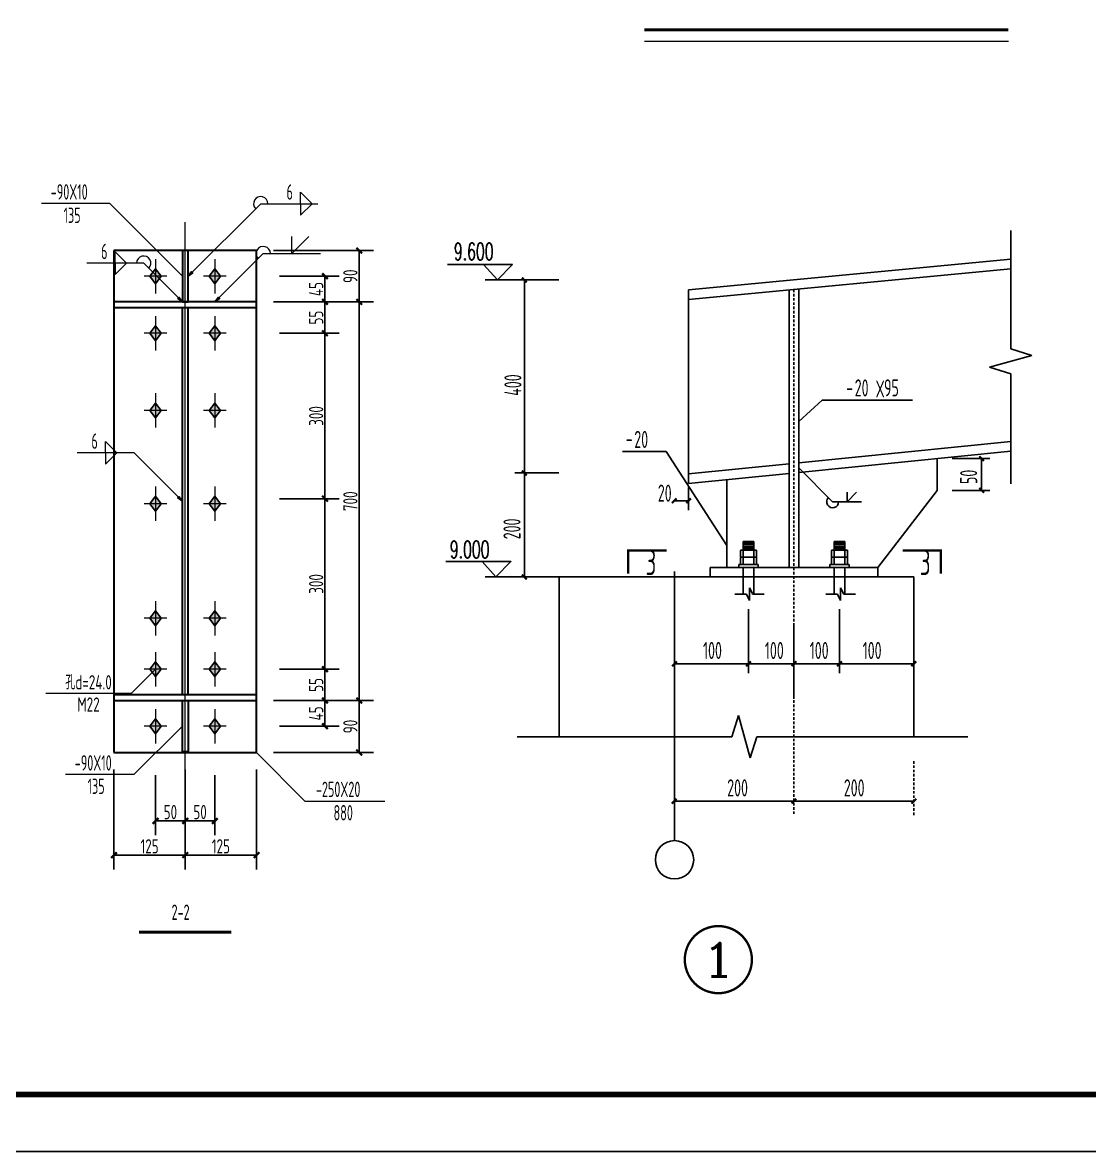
# Model space of a CAD drawing. Extents: x 2025205 to 2402328, y -557483 to 329036.
# Drawn here: x 2102917 to 2121620, y -299346 to -279555 of the extents above; entities that cross this region are included whole.
import ezdxf
from ezdxf.enums import TextEntityAlignment as Align

# ---------------------------------------------------------------- set-up
doc = ezdxf.new("R2010")
doc.units = 0
doc.header["$LTSCALE"] = 1500
doc.header["$MEASUREMENT"] = 0
for name, pattern in [('3', [5, 3, -2]), ('DOTE', [2.42, 2, -0.2, 0.02, -0.2]), ('线型6', [8.75, 5, -1.25, 1.25, -1.25])]:
    doc.linetypes.add(name, pattern=pattern)
for name, color, linetype in [('10', 7, 'Continuous'), ('11', 3, 'Continuous'), ('DOTE', 252, 'DOTE'), ('OTHER', 7, 'Continuous'), ('PUB_TITLE', 4, 'Continuous'), ('STAIR', 2, 'Continuous'), ('尺寸标注', 253, 'Continuous'), ('焊缝标注', 253, 'Continuous'), ('立面剖面号', 7, 'Continuous'), ('螺栓孔标注', 253, 'Continuous'), ('轴线__点划线', 253, '3'), ('钢板标注', 253, 'Continuous')]:
    doc.layers.add(name, color=color, linetype=linetype)
doc.layers.add('20', color=2, linetype='Continuous', lineweight=35)
doc.styles.add('COMP', font='complex', dxfattribs={"bigfont": 'hztxt'})
doc.styles.add('DIM_FONT', font='SIMPLEX.shx', dxfattribs={"width": 0.8})
doc.styles.add('FromPkpm', font='Pkpmeng', dxfattribs={"width": 0.7, "bigfont": 'hztxt'})
doc.styles.get("Standard").update_dxf_attribs({"font": 'TSSDENG', "width": 0.7, "bigfont": 'TSSDCHN'})
doc.dimstyles.new('Pkpm_1.00', dxfattribs={"dimtxt": 250, "dimasz": 100, "dimexe": 250, "dimexo": 0.0625, "dimgap": 30, "dimtad": 1, "dimdec": 0, "dimrnd": 5, "dimzin": 0, "dimdsep": 46, "dimtxsty": 'FromPkpm', "dimblk1": 'ARCHTICK', "dimblk2": 'ARCHTICK', "dimsah": 1, "dimcen": 0.09, "dimadec": 0, "dimazin": 0, "dimtfac": 1, "dimtdec": 0, "dimtix": 1, "dimtmove": 2, "dimatfit": 1, "dimfxl": 1, "dimtolj": 1, "dimtzin": 0, "dimarcsym": 0})

# ---------------------------------------------------------------- blocks, each defined once
blk = doc.blocks.new('_ArchTick')
at = {"color": 0, "linetype": 'ByBlock', "const_width": 0.4}
blk.add_lwpolyline([(-0.5, -0.5), (0.5, 0.5)], dxfattribs=at)
blk = doc.blocks.new('*D154')
at = {"layer": 'Defpoints', "color": 0, "linetype": 'Continuous', "transparency": 16777216}
for p in [(2107018, -284002), (2108218, -284002), (2107018, -284452)]:
    blk.add_point(p, dxfattribs=at)
at = {"layer": '尺寸标注', "color": 0, "linetype": 'Continuous', "lineweight": -2, "transparency": 16777216}
for p, q in [((2107418, -284002), (2108468, -284002)), ((2108218, -284452), (2108218, -284002)), ((2107418, -284452), (2108468, -284452))]:
    blk.add_line(p, q, dxfattribs=at)
at = {"layer": '尺寸标注', "color": 0, "linetype": 'Continuous', "lineweight": -2, "transparency": 16777216, "xscale": 100, "yscale": 100, "zscale": 100}
for p, rotation in [((2108218, -284002), 90), ((2108218, -284452), 270)]:
    blk.add_blockref('_ArchTick', p, dxfattribs=dict(at, rotation=rotation))
at = {"layer": '尺寸标注', "color": 0, "linetype": 'Continuous', "lineweight": 18, "transparency": 16777216, "insert": (2108063, -284227), "char_height": 250, "attachment_point": 5, "rotation": 90, "style": 'FromPkpm'}
blk.add_mtext('\\A1;45', dxfattribs=at)
blk = doc.blocks.new('*D155')
at = {"layer": 'Defpoints', "color": 0, "linetype": 'Continuous', "transparency": 16777216}
for p in [(2107018, -284452), (2108218, -284452), (2107018, -285002)]:
    blk.add_point(p, dxfattribs=at)
at = {"layer": '尺寸标注', "color": 0, "linetype": 'Continuous', "lineweight": -2, "transparency": 16777216}
for p, q in [((2107418, -284452), (2108468, -284452)), ((2108218, -285002), (2108218, -284452)), ((2107418, -285002), (2108468, -285002))]:
    blk.add_line(p, q, dxfattribs=at)
at = {"layer": '尺寸标注', "color": 0, "linetype": 'Continuous', "lineweight": -2, "transparency": 16777216, "xscale": 100, "yscale": 100, "zscale": 100}
for p, rotation in [((2108218, -284452), 90), ((2108218, -285002), 270)]:
    blk.add_blockref('_ArchTick', p, dxfattribs=dict(at, rotation=rotation))
at = {"layer": '尺寸标注', "color": 0, "linetype": 'Continuous', "lineweight": 18, "transparency": 16777216, "insert": (2108063, -284727), "char_height": 250, "attachment_point": 5, "rotation": 90, "style": 'FromPkpm'}
blk.add_mtext('\\A1;55', dxfattribs=at)
blk = doc.blocks.new('*D156')
at = {"layer": 'Defpoints', "color": 0, "linetype": 'Continuous', "transparency": 16777216}
for p in [(2107018, -291442), (2108218, -291442), (2107018, -291892)]:
    blk.add_point(p, dxfattribs=at)
at = {"layer": '尺寸标注', "color": 0, "linetype": 'Continuous', "lineweight": -2, "transparency": 16777216}
for p, q in [((2107418, -291442), (2108468, -291442)), ((2108218, -291442), (2108218, -291892)), ((2107418, -291892), (2108468, -291892))]:
    blk.add_line(p, q, dxfattribs=at)
at = {"layer": '尺寸标注', "color": 0, "linetype": 'Continuous', "lineweight": -2, "transparency": 16777216, "xscale": 100, "yscale": 100, "zscale": 100}
for p, rotation in [((2108218, -291442), 90), ((2108218, -291892), 270)]:
    blk.add_blockref('_ArchTick', p, dxfattribs=dict(at, rotation=rotation))
at = {"layer": '尺寸标注', "color": 0, "linetype": 'Continuous', "lineweight": 18, "transparency": 16777216, "insert": (2108063, -291667), "char_height": 250, "attachment_point": 5, "rotation": 90, "style": 'FromPkpm'}
blk.add_mtext('\\A1;45', dxfattribs=at)
blk = doc.blocks.new('*D157')
at = {"layer": 'Defpoints', "color": 0, "linetype": 'Continuous', "transparency": 16777216}
for p in [(2107018, -290892), (2108218, -290892), (2107018, -291442)]:
    blk.add_point(p, dxfattribs=at)
at = {"layer": '尺寸标注', "color": 0, "linetype": 'Continuous', "lineweight": -2, "transparency": 16777216}
for p, q in [((2107418, -290892), (2108468, -290892)), ((2108218, -291442), (2108218, -290892)), ((2107418, -291442), (2108468, -291442))]:
    blk.add_line(p, q, dxfattribs=at)
at = {"layer": '尺寸标注', "color": 0, "linetype": 'Continuous', "lineweight": -2, "transparency": 16777216, "xscale": 100, "yscale": 100, "zscale": 100}
for p, rotation in [((2108218, -290892), 90), ((2108218, -291442), 270)]:
    blk.add_blockref('_ArchTick', p, dxfattribs=dict(at, rotation=rotation))
at = {"layer": '尺寸标注', "color": 0, "linetype": 'Continuous', "lineweight": 18, "transparency": 16777216, "insert": (2108063, -291167), "char_height": 250, "attachment_point": 5, "rotation": 90, "style": 'FromPkpm'}
blk.add_mtext('\\A1;55', dxfattribs=at)
blk = doc.blocks.new('*D158')
at = {"layer": 'Defpoints', "color": 0, "linetype": 'Continuous', "transparency": 16777216}
for p in [(2107018, -285002), (2108218, -285002), (2107018, -287902)]:
    blk.add_point(p, dxfattribs=at)
at = {"layer": '尺寸标注', "color": 0, "linetype": 'Continuous', "lineweight": -2, "transparency": 16777216}
for p, q in [((2107418, -285002), (2108468, -285002)), ((2108218, -287902), (2108218, -285002)), ((2107418, -287902), (2108468, -287902))]:
    blk.add_line(p, q, dxfattribs=at)
at = {"layer": '尺寸标注', "color": 0, "linetype": 'Continuous', "lineweight": -2, "transparency": 16777216, "xscale": 100, "yscale": 100, "zscale": 100}
for p, rotation in [((2108218, -285002), 90), ((2108218, -287902), 270)]:
    blk.add_blockref('_ArchTick', p, dxfattribs=dict(at, rotation=rotation))
at = {"layer": '尺寸标注', "color": 0, "linetype": 'Continuous', "lineweight": 18, "transparency": 16777216, "insert": (2108063, -286452), "char_height": 250, "attachment_point": 5, "rotation": 90, "style": 'FromPkpm'}
blk.add_mtext('\\A1;300', dxfattribs=at)
blk = doc.blocks.new('*D159')
at = {"layer": 'Defpoints', "color": 0, "linetype": 'Continuous', "transparency": 16777216}
for p in [(2107018, -287902), (2108218, -287902), (2107018, -290892)]:
    blk.add_point(p, dxfattribs=at)
at = {"layer": '尺寸标注', "color": 0, "linetype": 'Continuous', "lineweight": -2, "transparency": 16777216}
for p, q in [((2107418, -287902), (2108468, -287902)), ((2108218, -290892), (2108218, -287902)), ((2107418, -290892), (2108468, -290892))]:
    blk.add_line(p, q, dxfattribs=at)
at = {"layer": '尺寸标注', "color": 0, "linetype": 'Continuous', "lineweight": -2, "transparency": 16777216, "xscale": 100, "yscale": 100, "zscale": 100}
for p, rotation in [((2108218, -287902), 90), ((2108218, -290892), 270)]:
    blk.add_blockref('_ArchTick', p, dxfattribs=dict(at, rotation=rotation))
at = {"layer": '尺寸标注', "color": 0, "linetype": 'Continuous', "lineweight": 18, "transparency": 16777216, "insert": (2108063, -289397), "char_height": 250, "attachment_point": 5, "rotation": 90, "style": 'FromPkpm'}
blk.add_mtext('\\A1;300', dxfattribs=at)
blk = doc.blocks.new('*D160')
at = {"layer": 'Defpoints', "color": 0, "linetype": 'Continuous', "transparency": 16777216}
for p in [(2105248, -292352), (2105768, -292352), (2105768, -293552)]:
    blk.add_point(p, dxfattribs=at)
at = {"layer": '尺寸标注', "color": 0, "linetype": 'Continuous', "lineweight": -2, "transparency": 16777216}
for p, q in [((2105248, -292752), (2105248, -293802)), ((2105768, -292752), (2105768, -293802)), ((2105248, -293552), (2105768, -293552))]:
    blk.add_line(p, q, dxfattribs=at)
at = {"layer": '尺寸标注', "color": 0, "linetype": 'Continuous', "lineweight": -2, "transparency": 16777216, "xscale": 100, "yscale": 100, "zscale": 100, "rotation": 180}
blk.add_blockref('_ArchTick', (2105248, -293552), dxfattribs=at)
at = {"layer": '尺寸标注', "color": 0, "linetype": 'Continuous', "lineweight": -2, "transparency": 16777216, "xscale": 100, "yscale": 100, "zscale": 100}
blk.add_blockref('_ArchTick', (2105768, -293552), dxfattribs=at)
at = {"layer": '尺寸标注', "color": 0, "linetype": 'Continuous', "lineweight": 18, "transparency": 16777216, "insert": (2105508, -293397), "char_height": 250, "attachment_point": 5, "style": 'FromPkpm'}
blk.add_mtext('\\A1;50', dxfattribs=at)
blk = doc.blocks.new('*D161')
at = {"layer": 'Defpoints', "color": 0, "linetype": 'Continuous', "transparency": 16777216}
for p in [(2105768, -292352), (2106288, -292352), (2106288, -293552)]:
    blk.add_point(p, dxfattribs=at)
at = {"layer": '尺寸标注', "color": 0, "linetype": 'Continuous', "lineweight": -2, "transparency": 16777216}
for p, q in [((2105768, -292752), (2105768, -293802)), ((2106288, -292752), (2106288, -293802)), ((2105768, -293552), (2106288, -293552))]:
    blk.add_line(p, q, dxfattribs=at)
at = {"layer": '尺寸标注', "color": 0, "linetype": 'Continuous', "lineweight": -2, "transparency": 16777216, "xscale": 100, "yscale": 100, "zscale": 100, "rotation": 180}
blk.add_blockref('_ArchTick', (2105768, -293552), dxfattribs=at)
at = {"layer": '尺寸标注', "color": 0, "linetype": 'Continuous', "lineweight": -2, "transparency": 16777216, "xscale": 100, "yscale": 100, "zscale": 100}
blk.add_blockref('_ArchTick', (2106288, -293552), dxfattribs=at)
at = {"layer": '尺寸标注', "color": 0, "linetype": 'Continuous', "lineweight": 18, "transparency": 16777216, "insert": (2106028, -293397), "char_height": 250, "attachment_point": 5, "style": 'FromPkpm'}
blk.add_mtext('\\A1;50', dxfattribs=at)
blk = doc.blocks.new('*D162')
at = {"layer": 'Defpoints', "color": 0, "linetype": 'Continuous', "transparency": 16777216}
for p in [(2104518, -292352), (2105768, -292352), (2105768, -294152)]:
    blk.add_point(p, dxfattribs=at)
at = {"layer": '尺寸标注', "color": 0, "linetype": 'Continuous', "lineweight": -2, "transparency": 16777216}
for p, q in [((2104518, -292652), (2104518, -294402)), ((2105768, -292652), (2105768, -294402)), ((2104518, -294152), (2105768, -294152))]:
    blk.add_line(p, q, dxfattribs=at)
at = {"layer": '尺寸标注', "color": 0, "linetype": 'Continuous', "lineweight": -2, "transparency": 16777216, "xscale": 100, "yscale": 100, "zscale": 100, "rotation": 180}
blk.add_blockref('_ArchTick', (2104518, -294152), dxfattribs=at)
at = {"layer": '尺寸标注', "color": 0, "linetype": 'Continuous', "lineweight": -2, "transparency": 16777216, "xscale": 100, "yscale": 100, "zscale": 100}
blk.add_blockref('_ArchTick', (2105768, -294152), dxfattribs=at)
at = {"layer": '尺寸标注', "color": 0, "linetype": 'Continuous', "lineweight": 18, "transparency": 16777216, "insert": (2105143, -293997), "char_height": 250, "attachment_point": 5, "style": 'FromPkpm'}
blk.add_mtext('\\A1;125', dxfattribs=at)
blk = doc.blocks.new('*D163')
at = {"layer": 'Defpoints', "color": 0, "linetype": 'Continuous', "transparency": 16777216}
for p in [(2105768, -292352), (2107018, -292352), (2107018, -294152)]:
    blk.add_point(p, dxfattribs=at)
at = {"layer": '尺寸标注', "color": 0, "linetype": 'Continuous', "lineweight": -2, "transparency": 16777216}
for p, q in [((2105768, -292652), (2105768, -294402)), ((2107018, -292652), (2107018, -294402)), ((2105768, -294152), (2107018, -294152))]:
    blk.add_line(p, q, dxfattribs=at)
at = {"layer": '尺寸标注', "color": 0, "linetype": 'Continuous', "lineweight": -2, "transparency": 16777216, "xscale": 100, "yscale": 100, "zscale": 100, "rotation": 180}
blk.add_blockref('_ArchTick', (2105768, -294152), dxfattribs=at)
at = {"layer": '尺寸标注', "color": 0, "linetype": 'Continuous', "lineweight": -2, "transparency": 16777216, "xscale": 100, "yscale": 100, "zscale": 100}
blk.add_blockref('_ArchTick', (2107018, -294152), dxfattribs=at)
at = {"layer": '尺寸标注', "color": 0, "linetype": 'Continuous', "lineweight": 18, "transparency": 16777216, "insert": (2106393, -293997), "char_height": 250, "attachment_point": 5, "style": 'FromPkpm'}
blk.add_mtext('\\A1;125', dxfattribs=at)
blk = doc.blocks.new('*D164')
at = {"layer": 'Defpoints', "color": 0, "linetype": 'Continuous', "transparency": 16777216}
for p in [(2107018, -291442), (2108818, -291442), (2107018, -292352)]:
    blk.add_point(p, dxfattribs=at)
at = {"layer": '尺寸标注', "color": 0, "linetype": 'Continuous', "lineweight": -2, "transparency": 16777216}
for p, q in [((2107318, -291442), (2109068, -291442)), ((2108818, -292352), (2108818, -291442)), ((2107318, -292352), (2109068, -292352))]:
    blk.add_line(p, q, dxfattribs=at)
at = {"layer": '尺寸标注', "color": 0, "linetype": 'Continuous', "lineweight": -2, "transparency": 16777216, "xscale": 100, "yscale": 100, "zscale": 100}
for p, rotation in [((2108818, -291442), 90), ((2108818, -292352), 270)]:
    blk.add_blockref('_ArchTick', p, dxfattribs=dict(at, rotation=rotation))
at = {"layer": '尺寸标注', "color": 0, "linetype": 'Continuous', "lineweight": 18, "transparency": 16777216, "insert": (2108663, -291897), "char_height": 250, "attachment_point": 5, "rotation": 90, "style": 'FromPkpm'}
blk.add_mtext('\\A1;90', dxfattribs=at)
blk = doc.blocks.new('*D165')
at = {"layer": 'Defpoints', "color": 0, "linetype": 'Continuous', "transparency": 16777216}
for p in [(2107018, -284452), (2108818, -284452), (2107018, -291442)]:
    blk.add_point(p, dxfattribs=at)
at = {"layer": '尺寸标注', "color": 0, "linetype": 'Continuous', "lineweight": -2, "transparency": 16777216}
for p, q in [((2107318, -284452), (2109068, -284452)), ((2108818, -291442), (2108818, -284452)), ((2107318, -291442), (2109068, -291442))]:
    blk.add_line(p, q, dxfattribs=at)
at = {"layer": '尺寸标注', "color": 0, "linetype": 'Continuous', "lineweight": -2, "transparency": 16777216, "xscale": 100, "yscale": 100, "zscale": 100}
for p, rotation in [((2108818, -284452), 90), ((2108818, -291442), 270)]:
    blk.add_blockref('_ArchTick', p, dxfattribs=dict(at, rotation=rotation))
at = {"layer": '尺寸标注', "color": 0, "linetype": 'Continuous', "lineweight": 18, "transparency": 16777216, "insert": (2108663, -287947), "char_height": 250, "attachment_point": 5, "rotation": 90, "style": 'FromPkpm'}
blk.add_mtext('\\A1;700', dxfattribs=at)
blk = doc.blocks.new('*D166')
at = {"layer": 'Defpoints', "color": 0, "linetype": 'Continuous', "transparency": 16777216}
for p in [(2107018, -283552), (2108818, -283552), (2107018, -284452)]:
    blk.add_point(p, dxfattribs=at)
at = {"layer": '尺寸标注', "color": 0, "linetype": 'Continuous', "lineweight": -2, "transparency": 16777216}
for p, q in [((2107318, -283552), (2109068, -283552)), ((2108818, -284452), (2108818, -283552)), ((2107318, -284452), (2109068, -284452))]:
    blk.add_line(p, q, dxfattribs=at)
at = {"layer": '尺寸标注', "color": 0, "linetype": 'Continuous', "lineweight": -2, "transparency": 16777216, "xscale": 100, "yscale": 100, "zscale": 100}
for p, rotation in [((2108818, -283552), 90), ((2108818, -284452), 270)]:
    blk.add_blockref('_ArchTick', p, dxfattribs=dict(at, rotation=rotation))
at = {"layer": '尺寸标注', "color": 0, "linetype": 'Continuous', "lineweight": 18, "transparency": 16777216, "insert": (2108663, -284002), "char_height": 250, "attachment_point": 5, "rotation": 90, "style": 'FromPkpm'}
blk.add_mtext('\\A1;90', dxfattribs=at)

msp = doc.modelspace()

# ---------------------------------------------------------------- hatches: boundary and pattern name
at = {"layer": '10', "transparency": 33554687}
for points in [[(2105248.2, -283872.5), (2105148.2, -284002.5), (2105248.2, -284132.5), (2105348.2, -284002.5)], [(2106288.2, -283872.5), (2106188.2, -284002.5), (2106288.2, -284132.5), (2106388.2, -284002.5)], [(2105248.2, -284872.5), (2105148.2, -285002.5), (2105248.2, -285132.5), (2105348.2, -285002.5)], [(2106288.2, -284872.5), (2106188.2, -285002.5), (2106288.2, -285132.5), (2106388.2, -285002.5)], [(2105248.2, -286224.5), (2105148.2, -286354.5), (2105248.2, -286484.5), (2105348.2, -286354.5)], [(2106288.2, -286224.5), (2106188.2, -286354.5), (2106288.2, -286484.5), (2106388.2, -286354.5)], [(2105248.2, -287859.9), (2105148.2, -287989.9), (2105248.2, -288119.9), (2105348.2, -287989.9)], [(2106288.2, -287859.9), (2106188.2, -287989.9), (2106288.2, -288119.9), (2106388.2, -287989.9)], [(2105248.2, -289869.6), (2105148.2, -289999.6), (2105248.2, -290129.6), (2105348.2, -289999.6)], [(2106288.2, -289869.6), (2106188.2, -289999.6), (2106288.2, -290129.6), (2106388.2, -289999.6)], [(2105248.2, -290762.5), (2105148.2, -290892.5), (2105248.2, -291022.5), (2105348.2, -290892.5)], [(2106288.2, -290762.5), (2106188.2, -290892.5), (2106288.2, -291022.5), (2106388.2, -290892.5)], [(2105248.2, -291762.5), (2105148.2, -291892.5), (2105248.2, -292022.5), (2105348.2, -291892.5)], [(2106288.2, -291762.5), (2106188.2, -291892.5), (2106288.2, -292022.5), (2106388.2, -291892.5)]]:
    msp.add_hatch(color=1, dxfattribs=at).paths.add_polyline_path(points)
at = {"layer": '焊缝标注', "transparency": 33554687}
for points in [[(2105818.2, -284002.5), (2105899.6, -283942.4), (2105878.4, -283921.2)], [(2105718.2, -284452.5), (2105658.2, -284371.1), (2105637, -284392.3)], [(2106288.2, -284452.5), (2106369.6, -284392.4), (2106348.4, -284371.2)], [(2105718.2, -287947.5), (2105658.2, -287866.1), (2105637, -287887.3)]]:
    msp.add_hatch(color=256, dxfattribs=at).paths.add_polyline_path(points)

# ---------------------------------------------------------------- linework, layer by layer
at = {"lineweight": 18, "ltscale": 100}
msp.add_line((2113817.5, -279882.6), (2120199.4, -279882.6), dxfattribs=at)
at = {"color": 6}
for p, q in [((2116356, -289106.1, -513.3), (2116356, -284243.3, -513.3)), ((2116524, -289106.1, -513.3), (2116524, -284227.3, -513.3)), ((2118949.3, -287199.2, -513.3), (2118949.3, -287756.2, -513.3)), ((2115264, -289106.1, -513.3), (2115264, -287569.5, -513.3)), ((2115264, -289106.1, -513.3), (2115264, -287625.4, -513.3)), ((2118949.3, -287756.2, -513.3), (2117910, -289106.1, -513.3)), ((2114970, -289106.1, -513.3), (2114970, -289274, -513.3)), ((2114970, -289106.1, -513.3), (2117910, -289106.1, -513.3)), ((2117910, -289106.1, -513.3), (2117910, -289274.1, -513.3)), ((2115138, -289274.1, -513.3), (2117742, -289274.1, -513.3))]:
    msp.add_line(p, q, dxfattribs=at)
for p, q in [((2115547.5, -288653.3, -513.3), (2115547.5, -288802.6, -513.3)), ((2115547.5, -288653.3, -513.3), (2115736.5, -288665, -513.3)), ((2115547.5, -288653.3, -513.3), (2115736.5, -288653.3, -513.3)), ((2115547.5, -288676.3, -513.3), (2115736.5, -288688, -513.3)), ((2115547.5, -288701.2, -513.3), (2115736.5, -288712.9, -513.3)), ((2115547.5, -288726.1, -513.3), (2115736.5, -288737.8, -513.3)), ((2115547.5, -288754.8, -513.3), (2115736.5, -288766.5, -513.3)), ((2115736.5, -288653.3, -513.3), (2115736.5, -288802.6, -513.3)), ((2117143.5, -288653.3, -513.3), (2117143.5, -288802.6, -513.3)), ((2117143.5, -288653.3, -513.3), (2117332.5, -288653.3, -513.3)), ((2117143.5, -288653.3, -513.3), (2117332.5, -288665, -513.3)), ((2117143.5, -288676.3, -513.3), (2117332.5, -288688, -513.3)), ((2117143.5, -288701.2, -513.3), (2117332.5, -288712.9, -513.3)), ((2117143.5, -288726.1, -513.3), (2117332.5, -288737.8, -513.3)), ((2117143.5, -288754.8, -513.3), (2117332.5, -288766.5, -513.3)), ((2117332.5, -288653.3, -513.3), (2117332.5, -288802.6, -513.3)), ((2115501.1, -288915.2, -513.3), (2115501.1, -288817.4, -513.3)), ((2115501.1, -289042.6, -513.3), (2115501.1, -288944.8, -513.3)), ((2115512, -288802.6, -513.3), (2115642, -288802.6, -513.3)), ((2115512, -288930, -513.3), (2115536.6, -288930, -513.3)), ((2115536.6, -288930, -513.3), (2115642, -288930, -513.3)), ((2115547.5, -288777.8, -513.3), (2115736.5, -288789.5, -513.3)), ((2115547.5, -288817.4, -513.3), (2115547.5, -288915.2, -513.3)), ((2115547.5, -288944.8, -513.3), (2115547.5, -289042.6, -513.3)), ((2115783, -288802.6, -513.3), (2115642, -288802.6, -513.3)), ((2115783, -288930, -513.3), (2115642, -288930, -513.3)), ((2115736.5, -288817.4, -513.3), (2115736.5, -288915.2, -513.3)), ((2115736.5, -288944.8, -513.3), (2115736.5, -289042.6, -513.3)), ((2115783, -288930, -513.3), (2115783, -288802.6, -513.3)), ((2115783, -288915.2, -513.3), (2115783, -288817.4, -513.3)), ((2115783, -289057.4, -513.3), (2115783, -288930, -513.3)), ((2115783, -289042.6, -513.3), (2115783, -288944.8, -513.3)), ((2117097.1, -288915.2, -513.3), (2117097.1, -288817.4, -513.3)), ((2117097.1, -289042.6, -513.3), (2117097.1, -288944.8, -513.3)), ((2117108, -288802.6, -513.3), (2117238, -288802.6, -513.3)), ((2117108, -288930, -513.3), (2117132.6, -288930, -513.3)), ((2117132.6, -288930, -513.3), (2117238, -288930, -513.3)), ((2117143.5, -288777.8, -513.3), (2117332.5, -288789.5, -513.3)), ((2117143.5, -288817.4, -513.3), (2117143.5, -288915.2, -513.3)), ((2117143.5, -288944.8, -513.3), (2117143.5, -289042.6, -513.3)), ((2117379, -288802.6, -513.3), (2117238, -288802.6, -513.3)), ((2117379, -288930, -513.3), (2117238, -288930, -513.3)), ((2117332.5, -288817.4, -513.3), (2117332.5, -288915.2, -513.3)), ((2117332.5, -288944.8, -513.3), (2117332.5, -289042.6, -513.3)), ((2117379, -288930, -513.3), (2117379, -288802.6, -513.3)), ((2117379, -288915.2, -513.3), (2117379, -288817.4, -513.3)), ((2117379, -289057.4, -513.3), (2117379, -288930, -513.3)), ((2117379, -289042.6, -513.3), (2117379, -288944.8, -513.3)), ((2115474.2, -289106.1, -513.3), (2115474.2, -289057.4, -513.3)), ((2115474.2, -289057.4, -513.3), (2115642, -289057.4, -513.3)), ((2115474.2, -289106.1, -513.3), (2115809.9, -289106.1, -513.3)), ((2115547.5, -289106.1, -513.3), (2115547.5, -289576.2, -513.3)), ((2115809.9, -289057.4, -513.3), (2115642, -289057.4, -513.3)), ((2115809.9, -289057.4, -513.3), (2115642, -289057.4, -513.3)), ((2115736.5, -289106.1, -513.3), (2115736.5, -289576.2, -513.3)), ((2115809.9, -289106.1, -513.3), (2115809.9, -289057.4, -513.3)), ((2117070.2, -289106.1, -513.3), (2117070.2, -289057.4, -513.3)), ((2117070.2, -289057.4, -513.3), (2117238, -289057.4, -513.3)), ((2117070.2, -289106.1, -513.3), (2117405.9, -289106.1, -513.3)), ((2117143.5, -289106.1, -513.3), (2117143.5, -289576.2, -513.3)), ((2117405.9, -289057.4, -513.3), (2117238, -289057.4, -513.3)), ((2117405.9, -289057.4, -513.3), (2117238, -289057.4, -513.3)), ((2117332.5, -289106.1, -513.3), (2117332.5, -289576.2, -513.3)), ((2117405.9, -289106.1, -513.3), (2117405.9, -289057.4, -513.3)), ((2114345.6, -289400, -513.3), (2114345.6, -293897.3, -513.3)), ((2116440, -290089.9, -513.3), (2116440, -291411.3, -513.3))]:
    msp.add_line(p, q)
at = {"lineweight": 35, "ltscale": 100, "const_width": 50}
msp.add_lwpolyline([(2113817.5, -279682.6), (2120199.4, -279682.6)], dxfattribs=at)
at = {"const_width": 41.2, "elevation": -849.3}
msp.add_lwpolyline([(2114526.4, -295984, 1), (2115702.4, -295984, 1)], format="xyb", close=True, dxfattribs=at)
for centre, start, end in [((2115521.8, -288821.3, -513.3), 117.56773, 169.41401), ((2115521.8, -288911.4, -513.3), 190.58599, 242.43227), ((2115521.8, -288948.7, -513.3), 117.56773, 169.41401), ((2115526.8, -288821.3, -513.3), 10.58599, 62.43227), ((2115526.8, -288911.4, -513.3), 297.56773, 349.41401), ((2115526.8, -288948.7, -513.3), 10.58599, 62.43227), ((2115568.2, -288821.3, -513.3), 117.56773, 169.41401), ((2115568.2, -288911.4, -513.3), 190.58599, 242.43227), ((2115568.2, -288948.7, -513.3), 117.56773, 169.41401), ((2115715.8, -288821.3, -513.3), 10.58599, 62.43227), ((2115715.8, -288911.4, -513.3), 297.56773, 349.41401), ((2115715.8, -288948.7, -513.3), 10.58599, 62.43227), ((2115757.2, -288821.3, -513.3), 117.56773, 169.41401), ((2115757.2, -288911.4, -513.3), 190.58599, 242.43227), ((2115757.2, -288948.7, -513.3), 117.56773, 169.41401), ((2115762.3, -288821.3, -513.3), 10.58599, 62.43227), ((2115762.3, -288911.4, -513.3), 297.56773, 349.41401), ((2115762.3, -288948.7, -513.3), 10.58599, 62.43227), ((2117117.8, -288821.3, -513.3), 117.56773, 169.41401), ((2117117.8, -288911.4, -513.3), 190.58599, 242.43227), ((2117117.8, -288948.7, -513.3), 117.56773, 169.41401), ((2117122.8, -288821.3, -513.3), 10.58599, 62.43227), ((2117122.8, -288911.4, -513.3), 297.56773, 349.41401), ((2117122.8, -288948.7, -513.3), 10.58599, 62.43227), ((2117164.2, -288821.3, -513.3), 117.56773, 169.41401), ((2117164.2, -288911.4, -513.3), 190.58599, 242.43227), ((2117164.2, -288948.7, -513.3), 117.56773, 169.41401), ((2117311.8, -288821.3, -513.3), 10.58599, 62.43227), ((2117311.8, -288911.4, -513.3), 297.56773, 349.41401), ((2117311.8, -288948.7, -513.3), 10.58599, 62.43227), ((2117353.2, -288821.3, -513.3), 117.56773, 169.41401), ((2117353.2, -288911.4, -513.3), 190.58599, 242.43227), ((2117353.2, -288948.7, -513.3), 117.56773, 169.41401), ((2117358.3, -288821.3, -513.3), 10.58599, 62.43227), ((2117358.3, -288911.4, -513.3), 297.56773, 349.41401), ((2117358.3, -288948.7, -513.3), 10.58599, 62.43227), ((2115521.8, -289038.8, -513.3), 190.58599, 242.43227), ((2115526.8, -289038.8, -513.3), 297.56773, 349.41401), ((2115568.2, -289038.8, -513.3), 190.58599, 242.43227), ((2115715.8, -289038.8, -513.3), 297.56773, 349.41401), ((2115757.2, -289038.8, -513.3), 190.58599, 242.43227), ((2115762.3, -289038.8, -513.3), 297.56773, 349.41401), ((2117117.8, -289038.8, -513.3), 190.58599, 242.43227), ((2117122.8, -289038.8, -513.3), 297.56773, 349.41401), ((2117164.2, -289038.8, -513.3), 190.58599, 242.43227), ((2117311.8, -289038.8, -513.3), 297.56773, 349.41401), ((2117353.2, -289038.8, -513.3), 190.58599, 242.43227), ((2117358.3, -289038.8, -513.3), 297.56773, 349.41401)]:
    msp.add_arc(centre, 21.1, start, end)
at = {"layer": '10', "linetype": '线型6', "lineweight": 18, "ltscale": 100}
msp.add_line((2105768.2, -292852.5), (2105768.2, -283052.5), dxfattribs=at)
at = {"layer": '10', "color": 9, "lineweight": 18, "ltscale": 100}
for p, q in [((2105248.2, -283702.5), (2105248.2, -284302.5)), ((2106288.2, -283702.5), (2106288.2, -284302.5)), ((2105448.2, -284002.5), (2105048.2, -284002.5)), ((2106488.2, -284002.5), (2106088.2, -284002.5)), ((2105248.2, -284702.5), (2105248.2, -285302.5)), ((2106288.2, -284702.5), (2106288.2, -285302.5)), ((2105448.2, -285002.5), (2105048.2, -285002.5)), ((2106488.2, -285002.5), (2106088.2, -285002.5)), ((2105248.2, -286054.5), (2105248.2, -286654.5)), ((2106288.2, -286054.5), (2106288.2, -286654.5)), ((2105448.2, -286354.5), (2105048.2, -286354.5)), ((2106488.2, -286354.5), (2106088.2, -286354.5)), ((2105248.2, -287689.9), (2105248.2, -288289.9)), ((2106288.2, -287689.9), (2106288.2, -288289.9)), ((2105448.2, -287989.9), (2105048.2, -287989.9)), ((2106488.2, -287989.9), (2106088.2, -287989.9)), ((2105248.2, -289699.6), (2105248.2, -290299.6)), ((2106288.2, -289699.6), (2106288.2, -290299.6)), ((2105448.2, -289999.6), (2105048.2, -289999.6)), ((2106488.2, -289999.6), (2106088.2, -289999.6)), ((2105248.2, -290592.5), (2105248.2, -291192.5)), ((2106288.2, -290592.5), (2106288.2, -291192.5)), ((2105448.2, -290892.5), (2105048.2, -290892.5)), ((2106488.2, -290892.5), (2106088.2, -290892.5)), ((2105248.2, -291592.5), (2105248.2, -292192.5)), ((2106288.2, -291592.5), (2106288.2, -292192.5)), ((2105448.2, -291892.5), (2105048.2, -291892.5)), ((2106488.2, -291892.5), (2106088.2, -291892.5))]:
    msp.add_line(p, q, dxfattribs=at)
at = {"layer": '10'}
for p, q in [((2112319.5, -284067, -513.3), (2111026.4, -284067, -513.3)), ((2112319.5, -284067, -513.3), (2111545.1, -284067, -513.3)), ((2111713.1, -289274.1, -513.3), (2111713.1, -284067, -513.3)), ((2116936.8, -286174.4, -451.2), (2116524, -286549.2, -513.3)), ((2118520.5, -286174.4, -429.3), (2116936.8, -286174.4, -429.3)), ((2114197.5, -287077, -429.3), (2113435.1, -287077, -429.3)), ((2114197.5, -287077, -429.3), (2115265.8, -288720.2, -849.3)), ((2119213.4, -287199.2, -513.3), (2119873.5, -287199.2, -513.3)), ((2119728.7, -287756.2, -513.3), (2119728.7, -287199.2, -513.3)), ((2112319.5, -287450.9, -513.3), (2111545.1, -287450.9, -513.3)), ((2114592, -287705.5, -513.3), (2114592, -288102.5, -513.3)), ((2119213.4, -287756.2, -513.3), (2119873.5, -287756.2, -513.3)), ((2114592, -287937.4, -513.3), (2114340, -287937.4, -513.3)), ((2112319.5, -289274.1, -513.3), (2111026.4, -289274.1, -513.3)), ((2115642, -289836.5, -513.3), (2115642, -290961.5, -513.3)), ((2117238, -289836.5, -513.3), (2117238, -290961.5, -513.3)), ((2118540, -290264.3, -513.3), (2118540, -290961.5, -513.3)), ((2118540, -290796.4, -513.3), (2114345.6, -290796.4, -513.3)), ((2118540, -293205.5, -513.3), (2114340, -293205.5, -513.3))]:
    msp.add_line(p, q, dxfattribs=at)
at = {"layer": '10', "color": 3, "lineweight": 35, "ltscale": 100}
for p, q in [((2107018.2, -284452.5), (2104518.2, -284452.5)), ((2104518.2, -284452.5), (2104518.2, -284552.5)), ((2104518.2, -284552.5), (2107018.2, -284552.5)), ((2105718.2, -291342.5), (2105718.2, -284552.5)), ((2105818.2, -291342.5), (2105818.2, -284552.5)), ((2107018.2, -284552.5), (2107018.2, -284452.5)), ((2107018.2, -291342.5), (2104518.2, -291342.5)), ((2104518.2, -291342.5), (2104518.2, -291442.5)), ((2104518.2, -291442.5), (2107018.2, -291442.5)), ((2107018.2, -291442.5), (2107018.2, -291342.5))]:
    msp.add_line(p, q, dxfattribs=at)
at = {"layer": '10', "elevation": -513.3}
for points in [[(2110363.2, -283798.5), (2111503.4, -283798.5), (2111240.4, -284067), (2110999.7, -283798.5)], [(2110336.1, -289005.6), (2111476.3, -289005.6), (2111213.4, -289274.1), (2110972.7, -289005.6)]]:
    msp.add_lwpolyline(points, dxfattribs=at)
at = {"layer": '10', "color": 1, "linetype": 'Continuous'}
for points in [[(2105248.2, -283872.5), (2105148.2, -284002.5), (2105248.2, -284132.5), (2105348.2, -284002.5)], [(2106288.2, -283872.5), (2106188.2, -284002.5), (2106288.2, -284132.5), (2106388.2, -284002.5)], [(2105248.2, -284872.5), (2105148.2, -285002.5), (2105248.2, -285132.5), (2105348.2, -285002.5)], [(2106288.2, -284872.5), (2106188.2, -285002.5), (2106288.2, -285132.5), (2106388.2, -285002.5)], [(2105248.2, -286224.5), (2105148.2, -286354.5), (2105248.2, -286484.5), (2105348.2, -286354.5)], [(2106288.2, -286224.5), (2106188.2, -286354.5), (2106288.2, -286484.5), (2106388.2, -286354.5)], [(2105248.2, -287859.9), (2105148.2, -287989.9), (2105248.2, -288119.9), (2105348.2, -287989.9)], [(2106288.2, -287859.9), (2106188.2, -287989.9), (2106288.2, -288119.9), (2106388.2, -287989.9)], [(2105248.2, -289869.6), (2105148.2, -289999.6), (2105248.2, -290129.6), (2105348.2, -289999.6)], [(2106288.2, -289869.6), (2106188.2, -289999.6), (2106288.2, -290129.6), (2106388.2, -289999.6)], [(2105248.2, -290762.5), (2105148.2, -290892.5), (2105248.2, -291022.5), (2105348.2, -290892.5)], [(2106288.2, -290762.5), (2106188.2, -290892.5), (2106288.2, -291022.5), (2106388.2, -290892.5)], [(2105248.2, -291762.5), (2105148.2, -291892.5), (2105248.2, -292022.5), (2105348.2, -291892.5)], [(2106288.2, -291762.5), (2106188.2, -291892.5), (2106288.2, -292022.5), (2106388.2, -291892.5)]]:
    msp.add_lwpolyline(points, close=True, dxfattribs=at)
at = {"layer": '10', "const_width": 37.8, "elevation": -513.3}
for points in [[(2111671.1, -284025), (2111755.1, -284109)], [(2119686.7, -287157.2), (2119770.7, -287241.2)], [(2111671.1, -287408.9), (2111755.1, -287492.9)], [(2119686.7, -287714.2), (2119770.7, -287798.2)], [(2114298, -287979.4), (2114382, -287895.4)], [(2114550, -287979.4), (2114634, -287895.4)], [(2111671.1, -289232.1), (2111755.1, -289316.1)], [(2114303.6, -290838.4), (2114387.6, -290754.4)], [(2115600, -290838.4), (2115684, -290754.4)], [(2116398, -290838.4), (2116482, -290754.4)], [(2117196, -290838.4), (2117280, -290754.4)], [(2118498, -290838.4), (2118582, -290754.4)], [(2114298, -293247.5), (2114382, -293163.5)], [(2116398, -293247.5), (2116482, -293163.5)], [(2118498, -293247.5), (2118582, -293163.5)]]:
    msp.add_lwpolyline(points, dxfattribs=at)
at = {"layer": '10', "lineweight": 35, "ltscale": 100, "const_width": 50}
msp.add_lwpolyline([(2104958.2, -295502.5), (2106578.2, -295502.5)], dxfattribs=at)
at = {"layer": '10'}
msp.add_circle((2114345.6, -294233.3, -513.3), 336, dxfattribs=at)
msp.add_circle((2114345.6, -294233.3, -513.3), 336, dxfattribs=at)
at = {"layer": '11'}
for p, q in [((2114592, -284242.9, -513.3), (2120239.6, -283705.3, -513.3)), ((2114592, -284411.3, -513.3), (2120239.6, -283873.5, -513.3)), ((2114592, -287637, -513.3), (2114592, -284242.9, -513.3)), ((2116524, -287274.4, -513.3), (2120239.6, -286901.6, -513.3)), ((2116524, -287442.9, -513.3), (2120239.6, -287069.6, -513.3)), ((2114592, -287468.3, -513.3), (2116356, -287291.3, -513.3)), ((2114592, -287637, -513.3), (2116356, -287459.8, -513.3))]:
    msp.add_line(p, q, dxfattribs=at)
at = {"layer": '20', "lineweight": 35, "ltscale": 100}
for p, q in [((2107018.2, -283552.5), (2104518.2, -283552.5)), ((2104518.2, -283552.5), (2104518.2, -292352.5)), ((2105818.2, -283552.5), (2105718.2, -283552.5)), ((2105718.2, -283552.5), (2105718.2, -284452.5)), ((2105818.2, -284452.5), (2105818.2, -283552.5)), ((2107018.2, -292352.5), (2107018.2, -283552.5)), ((2105718.2, -284452.5), (2105818.2, -284452.5)), ((2105718.2, -291442.5), (2105818.2, -291442.5)), ((2105718.2, -292342.5), (2105718.2, -291442.5)), ((2105818.2, -291442.5), (2105818.2, -292342.5)), ((2104518.2, -292352.5), (2107018.2, -292352.5)), ((2105818.2, -292342.5), (2105718.2, -292342.5))]:
    msp.add_line(p, q, dxfattribs=at)
at = {"layer": 'DOTE', "ltscale": 1.5}
msp.add_line((2114345.6, -289180.8, -513.3), (2114345.6, -293421.9, -513.3), dxfattribs=at)
at = {"layer": 'OTHER'}
for p, q in [((2120239.6, -285276.8, -1353.3), (2120239.6, -283197.3, -1353.3)), ((2119870, -285596, -1353.3), (2120609.2, -285394.4, -1353.3)), ((2120609.2, -285394.4, -1353.3), (2120239.6, -285276.8, -1353.3)), ((2120239.6, -285713.6, -1353.3), (2119870, -285596, -1353.3)), ((2120239.6, -287643.9, -1353.3), (2120239.6, -285713.6, -1353.3)), ((2115351.6, -292075.7, -849.3), (2115469.2, -291706.1, -849.3)), ((2115469.2, -291706.1, -849.3), (2115670.8, -292445.3, -849.3)), ((2111589, -292075.7, -849.3), (2115351.6, -292075.7, -849.3)), ((2115670.8, -292445.3, -849.3), (2115788.4, -292075.7, -849.3)), ((2115788.4, -292075.7, -849.3), (2119489.8, -292075.7, -849.3))]:
    msp.add_line(p, q, dxfattribs=at)
at = {"layer": 'PUB_TITLE'}
msp.add_lwpolyline([(2088577.3, -299346.5), (2177677.3, -299346.5), (2177677.3, -257346.5), (2088577.3, -257346.5)], close=True, dxfattribs=at)
at = {"layer": 'PUB_TITLE', "const_width": 100}
msp.add_lwpolyline([(2091077.3, -298346.5), (2176677.3, -298346.5), (2176677.3, -258346.5), (2091077.3, -258346.5)], close=True, dxfattribs=at)
at = {"layer": 'STAIR'}
for p, q in [((2118540, -289274.1, -513.3), (2112324, -289274.1, -513.3)), ((2112324, -289274.1, -513.3), (2112324, -292075.7, -513.3)), ((2118540, -289274.1, -513.3), (2118540, -292075.7, -513.3)), ((2115662.2, -289689.6, -513.3), (2115662.2, -289462.8, -513.3)), ((2115662.2, -289462.8, -513.3), (2115718.9, -289576.2, -513.3)), ((2117258.2, -289462.8, -513.3), (2117314.9, -289576.2, -513.3)), ((2117258.2, -289689.6, -513.3), (2117258.2, -289462.8, -513.3)), ((2115404.5, -289576.2, -513.3), (2115605.5, -289576.2, -513.3)), ((2115605.5, -289576.2, -513.3), (2115662.2, -289689.6, -513.3)), ((2115718.9, -289576.2, -513.3), (2115919.8, -289576.2, -513.3)), ((2117000.5, -289576.2, -513.3), (2117201.5, -289576.2, -513.3)), ((2117201.5, -289576.2, -513.3), (2117258.2, -289689.6, -513.3)), ((2117314.9, -289576.2, -513.3), (2117515.8, -289576.2, -513.3))]:
    msp.add_line(p, q, dxfattribs=at)
at = {"layer": '焊缝标注', "lineweight": 18, "ltscale": 100}
for p, q in [((2107791.5, -282530.2), (2107991.5, -282730.2)), ((2107791.5, -282730.2), (2107791.5, -282530.2)), ((2105818.2, -284002.5), (2107091.5, -282730.2)), ((2107091.5, -282730.2), (2108091.5, -282730.2)), ((2107791.5, -282930.2), (2107991.5, -282730.2)), ((2107791.5, -282730.2), (2107791.5, -282930.2)), ((2107637.1, -283604.3), (2107637.1, -283304.3)), ((2107637.1, -283604.3), (2107937.1, -283304.3)), ((2104740.2, -283772.8), (2104540.2, -283572.8)), ((2104540.2, -283772.8), (2104540.2, -283572.8)), ((2106288.2, -284452.5), (2107137.1, -283604.3)), ((2107137.1, -283604.3), (2108137.1, -283604.3)), ((2105040.2, -283772.8), (2104040.2, -283772.8)), ((2104740.2, -283772.8), (2104540.2, -283972.8)), ((2104540.2, -283772.8), (2104540.2, -283972.8)), ((2105718.2, -284452.5), (2105040.2, -283772.8)), ((2104570.7, -287097.9), (2104370.7, -286897.9)), ((2104370.7, -287097.9), (2104370.7, -286897.9)), ((2104870.7, -287097.9), (2103870.7, -287097.9)), ((2104570.7, -287097.9), (2104370.7, -287297.9)), ((2104370.7, -287097.9), (2104370.7, -287297.9)), ((2105718.2, -287947.5), (2104870.7, -287097.9))]:
    msp.add_line(p, q, dxfattribs=at)
at = {"layer": '焊缝标注'}
for p, q in [((2116524, -287363, -513.3), (2117118.2, -287956.8, -513.3)), ((2117118.2, -287956.8, -513.3), (2117621.9, -287956.8, -513.3)), ((2117370.2, -287956.8, -513.3), (2117538.2, -287788.8, -513.3)), ((2117370.2, -287956.8, -513.3), (2117370.2, -287788.8, -513.3))]:
    msp.add_line(p, q, dxfattribs=at)
at = {"layer": '焊缝标注', "linetype": 'Continuous'}
for points in [[(2105818.2, -284002.5), (2105899.6, -283942.4), (2105878.4, -283921.2)], [(2105718.2, -284452.5), (2105658.2, -284371.1), (2105637, -284392.3)], [(2106288.2, -284452.5), (2106369.6, -284392.4), (2106348.4, -284371.2)], [(2105718.2, -287947.5), (2105658.2, -287866.1), (2105637, -287887.3)]]:
    msp.add_lwpolyline(points, close=True, dxfattribs=at)
at = {"layer": '焊缝标注', "lineweight": 18, "ltscale": 100}
for centre, start, end in [((2107091.5, -282730.2), 0, 224.97719), ((2107137.1, -283604.3), 0, 224.97719), ((2105040.2, -283772.8), 314.93155, 180)]:
    msp.add_arc(centre, 125, start, end, dxfattribs=at)
at = {"layer": '焊缝标注'}
msp.add_arc((2117118.2, -287956.8, -513.3), 105, 135.02281, 0, dxfattribs=at)
at = {"layer": '立面剖面号', "const_width": 42, "elevation": -513.3}
for points in [[(2113533.5, -289218.2), (2113533.5, -288808.5), (2114205.5, -288808.5)], [(2119014.8, -289218.2), (2119014.8, -288808.5), (2118342.8, -288808.5)]]:
    msp.add_lwpolyline(points, dxfattribs=at)
at = {"layer": '螺栓孔标注', "lineweight": 18, "ltscale": 100}
for p, q in [((2105248.2, -290892.5), (2104823.1, -291315.9)), ((2104823.1, -291315.9), (2103323.1, -291315.9))]:
    msp.add_line(p, q, dxfattribs=at)
at = {"layer": '螺栓孔标注', "ltscale": 100, "const_width": 10}
msp.add_lwpolyline([(2105253.2, -290892.5, 1), (2105243.2, -290892.5, 1)], format="xyb", close=True, dxfattribs=at)
at = {"layer": '轴线__点划线', "ltscale": 0.01}
for p, q in [((2116440, -284235.3, -513.3), (2116440, -293435.9, -513.3)), ((2118540, -292503.6, -513.3), (2118540, -293454.1, -513.3))]:
    msp.add_line(p, q, dxfattribs=at)
at = {"layer": '钢板标注', "lineweight": 18, "ltscale": 100}
for p, q in [((2104446.9, -282728.1), (2103246.9, -282728.1)), ((2105718.2, -284002.5), (2104446.9, -282728.1)), ((2105718.2, -291892.5), (2104868, -292739.3)), ((2107018.2, -292352.5), (2107864.4, -293203.3)), ((2104868, -292739.3), (2103668, -292739.3)), ((2107864.4, -293203.3), (2109264.4, -293203.3))]:
    msp.add_line(p, q, dxfattribs=at)
at = {"layer": '钢板标注', "ltscale": 100, "const_width": 10}
for points in [[(2105723.2, -284002.5, 1), (2105713.2, -284002.5, 1)], [(2105723.2, -291892.5, 1), (2105713.2, -291892.5, 1)], [(2107023.2, -292352.5, 1), (2107013.2, -292352.5, 1)]]:
    msp.add_lwpolyline(points, format="xyb", close=True, dxfattribs=at)

# ---------------------------------------------------------------- texts
at = {"style": 'COMP', "width": 2.333333}
msp.add_attdef('1', text='1', height=588, dxfattribs=at).set_placement((2114820.4, -296278, -849.3), (2115408.4, -296278, -849.3), align=Align.FIT)
at = {"layer": '10', "style": 'DIM_FONT', "width": 0.6}
for s, p in [('9.600', (2110478.7, -283718.2, -657.3)), ('9.000', (2110407.5, -288942.1, -609.3))]:
    msp.add_text(s, height=300, dxfattribs=at).set_placement(p)
at = {"layer": '10', "width": 0.62}
for s, p in [('400', (2111663.2, -286098.2, -513.3)), ('50', (2119653.3, -287645.3, -681.3)), ('200', (2111646.6, -288614.2, -513.3))]:
    msp.add_text(s, height=300, rotation=90, dxfattribs=at).set_placement(p)
for s, p in [('-', (2117355.1, -286101.3, -429.3)), ('20', (2117504.8, -286110.3, -429.3)), ('X', (2117871, -286127.7, -429.3)), ('95', (2118019, -286108.9, -429.3)), ('20', (2113640.3, -287013, -429.3)), ('-', (2113490.5, -286996.3, -429.3)), ('20', (2114052.6, -287955.5, -681.3)), ('100', (2114845, -290713.6, -681.3)), ('100', (2115929.5, -290713.6, -345.3)), ('100', (2116715.7, -290713.6, -9.3)), ('100', (2117644, -290713.6, -9.3)), ('200', (2115269.1, -293122.7, -681.3)), ('200', (2117313.4, -293122.7, -681.3))]:
    msp.add_text(s, height=300, dxfattribs=at).set_placement(p)
at = {"layer": '10', "lineweight": 25, "style": 'FromPkpm', "width": 0.6}
msp.add_text('2-2', height=270, dxfattribs=at).set_placement((2105528.3, -295287.5))
at = {"layer": '焊缝标注', "lineweight": 25, "style": 'FromPkpm', "width": 0.6}
for p in [(2107544.3, -282660.2), (2104293, -283702.8), (2104123.5, -287027.9)]:
    msp.add_text('6', height=270, dxfattribs=at).set_placement(p)
at = {"layer": '立面剖面号', "width": 0.62}
for p in [(2113838.7, -289241.9, -513.3), (2118647.5, -289241.9, -513.3)]:
    msp.add_text('3', height=450, dxfattribs=at).set_placement(p)
at = {"layer": '螺栓孔标注', "lineweight": 25, "style": 'FromPkpm', "width": 0.7}
msp.add_text('孔d=24.0', height=250, dxfattribs=at).set_placement((2104073.1, -291245.9), align=Align.CENTER)
msp.add_text('M22', height=250, dxfattribs=at).set_placement((2104073.1, -291385.9), align=Align.TOP_CENTER)
at = {"layer": '钢板标注', "lineweight": 25, "style": 'FromPkpm', "width": 0.6}
for s, p in [('-90X10', (2103410.8, -282658.1)), ('135', (2103636.1, -283068.1)), ('-90X10', (2103831.8, -292669.3)), ('135', (2104057.2, -293079.3)), ('-250X20', (2108059.2, -293133.3)), ('880', (2108368.1, -293543.3))]:
    msp.add_text(s, height=270, dxfattribs=at).set_placement(p)

# ---------------------------------------------------------------- dimensions: what is measured, and where the dimension line sits
at = {"layer": '尺寸标注', "linetype": 'Continuous', "lineweight": 18}
for base, p1, p2, text, override, picture, middle in [((2108818.2, -283552.5), (2107018.2, -284452.5), (2107018.2, -283552.5), '90', {"dimexo": 300, "dimtad": 1, "dimjust": 0, "dimtih": 0, "dimtoh": 0, "dimtmove": 0, "dimatfit": 3}, '*D166', (2108663.2, -284002.5)), ((2108218.2, -284002.5), (2107018.2, -284452.5), (2107018.2, -284002.5), '45', {"dimexo": 400, "dimtad": 1, "dimjust": 2, "dimtih": 0, "dimtoh": 0, "dimtix": 0, "dimtmove": 0, "dimatfit": 3}, '*D154', (2108063.2, -284227.5)), ((2108218.2, -284452.5), (2107018.2, -285002.5), (2107018.2, -284452.5), '55', {"dimexo": 400, "dimtad": 1, "dimjust": 0, "dimtih": 0, "dimtoh": 0, "dimtmove": 0, "dimatfit": 3}, '*D155', (2108063.2, -284727.5)), ((2108818.2, -284452.5), (2107018.2, -291442.5), (2107018.2, -284452.5), '700', {"dimexo": 300, "dimtad": 1, "dimjust": 0, "dimtih": 0, "dimtoh": 0, "dimtmove": 0, "dimatfit": 3}, '*D165', (2108663.2, -287947.5)), ((2108218.2, -285002.5), (2107018.2, -287902.5), (2107018.2, -285002.5), '300', {"dimexo": 400, "dimtad": 1, "dimjust": 0, "dimtih": 0, "dimtoh": 0, "dimtmove": 0, "dimatfit": 3}, '*D158', (2108063.2, -286452.5)), ((2108218.2, -287902.5), (2107018.2, -290892.5), (2107018.2, -287902.5), '300', {"dimexo": 400, "dimtad": 1, "dimjust": 0, "dimtih": 0, "dimtoh": 0, "dimtmove": 0, "dimatfit": 3}, '*D159', (2108063.2, -289397.5)), ((2108218.2, -290892.5), (2107018.2, -291442.5), (2107018.2, -290892.5), '55', {"dimexo": 400, "dimtad": 1, "dimjust": 0, "dimtih": 0, "dimtoh": 0, "dimtmove": 0, "dimatfit": 3}, '*D157', (2108063.2, -291167.5)), ((2108218.2, -291442.5), (2107018.2, -291892.5), (2107018.2, -291442.5), '45', {"dimexo": 400, "dimtad": 1, "dimjust": 1, "dimtih": 0, "dimtoh": 0, "dimtix": 0, "dimtmove": 0, "dimatfit": 3}, '*D156', (2108063.2, -291667.5)), ((2108818.2, -291442.5), (2107018.2, -292352.5), (2107018.2, -291442.5), '90', {"dimexo": 300, "dimtad": 1, "dimjust": 0, "dimtih": 0, "dimtoh": 0, "dimtmove": 0, "dimatfit": 3}, '*D164', (2108663.2, -291897.5))]:
    dim = msp.add_linear_dim(base=base, p1=p1, p2=p2, angle=90, text=text, dimstyle='Pkpm_1.00', override=override, dxfattribs=at)
    dim.commit()
    dim.dimension.update_dxf_attribs({"geometry": picture, "text_midpoint": middle})
for base, p1, p2, text, override, picture, middle in [((2105768.2, -294152.5), (2104518.2, -292352.5), (2105768.2, -292352.5), '125', {"dimexo": 300, "dimtad": 1, "dimjust": 0, "dimtih": 0, "dimtoh": 0, "dimtmove": 0, "dimatfit": 3}, '*D162', (2105143.2, -293997.5)), ((2105768.2, -293552.5), (2105248.2, -292352.5), (2105768.2, -292352.5), '50', {"dimexo": 400, "dimtad": 1, "dimjust": 0, "dimtih": 0, "dimtoh": 0, "dimtmove": 0, "dimatfit": 3}, '*D160', (2105508.2, -293397.5)), ((2106288.2, -293552.5), (2105768.2, -292352.5), (2106288.2, -292352.5), '50', {"dimexo": 400, "dimtad": 1, "dimjust": 0, "dimtih": 0, "dimtoh": 0, "dimtmove": 0, "dimatfit": 3}, '*D161', (2106028.2, -293397.5)), ((2107018.2, -294152.5), (2105768.2, -292352.5), (2107018.2, -292352.5), '125', {"dimexo": 300, "dimtad": 1, "dimjust": 0, "dimtih": 0, "dimtoh": 0, "dimtmove": 0, "dimatfit": 3}, '*D163', (2106393.2, -293997.5))]:
    dim = msp.add_linear_dim(base=base, p1=p1, p2=p2, text=text, dimstyle='Pkpm_1.00', override=override, dxfattribs=at)
    dim.commit()
    dim.dimension.update_dxf_attribs({"geometry": picture, "text_midpoint": middle})

doc.saveas('drawing.dxf')
